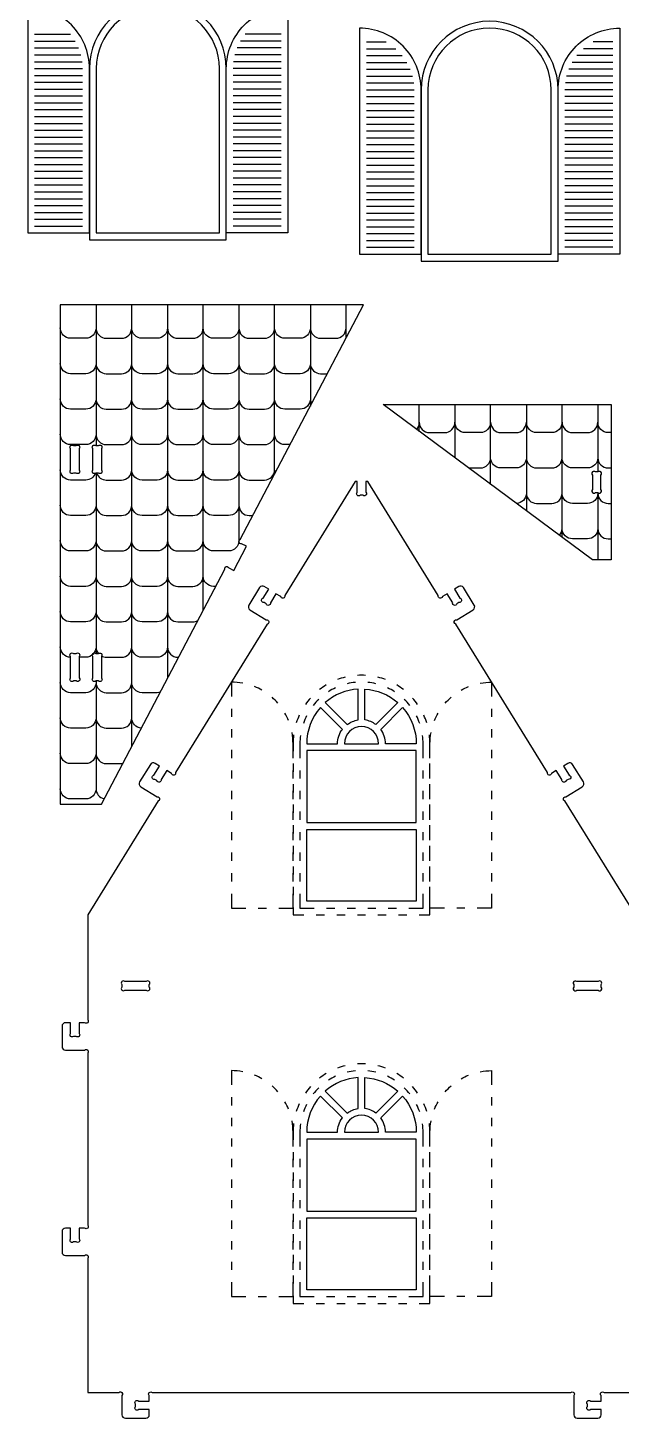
# Model space of a CAD drawing. Extents: x 3712 to 3901, y 1385 to 1507.
# Drawn here: x 3711.6 to 3746.3, y 1384.5 to 1465.7 of the extents above; entities that cross this region are included whole.
import ezdxf

# ---------------------------------------------------------------- set-up
doc = ezdxf.new("R2010")
doc.units = 0
doc.header["$MEASUREMENT"] = 0
doc.layers.add('LAYER1', color=18, linetype='CONTINUOUS')

msp = doc.modelspace()

# ---------------------------------------------------------------- linework, layer by layer
at = {"layer": 'LAYER1'}
for points in [[(3711.591, 1453.75), (3715.191, 1453.75), (3715.191, 1463.35, 0.414214), (3711.591, 1466.95)], [(3715.191, 1463.35), (3715.191, 1453.35), (3723.191, 1453.35), (3723.191, 1463.35, 1)], [(3715.591, 1463.35), (3715.591, 1453.75), (3722.791, 1453.75), (3722.791, 1463.35, 1)], [(3726.791, 1453.75), (3723.191, 1453.75), (3723.191, 1463.35, -0.414214), (3726.791, 1466.95)], [(3734.574, 1462.109), (3734.574, 1452.109), (3742.574, 1452.109), (3742.574, 1462.109, 1)], [(3730.974, 1452.509), (3734.574, 1452.509), (3734.574, 1462.109, 0.414214), (3730.974, 1465.709)], [(3734.974, 1462.109), (3734.974, 1452.509), (3742.174, 1452.509), (3742.174, 1462.109, 1)], [(3746.174, 1452.509), (3742.574, 1452.509), (3742.574, 1462.109, -0.414214), (3746.174, 1465.709)], [(3724.367, 1435.446), (3724.081, 1435.596, -1), (3724.007, 1435.836), (3731.214, 1449.552), (3713.49, 1449.552), (3713.49, 1420.389), (3715.89, 1420.389), (3723.098, 1434.106, -1), (3723.337, 1434.18), (3723.623, 1434.03)], [(3714.59, 1441.148), (3714.59, 1439.903, -1), (3714.413, 1439.726), (3714.267, 1439.726, -1), (3714.09, 1439.903), (3714.09, 1441.148, -1), (3714.267, 1441.326), (3714.413, 1441.326, -1)], [(3715.89, 1441.148), (3715.89, 1439.903, -1), (3715.713, 1439.726), (3715.567, 1439.726, -1), (3715.39, 1439.903), (3715.39, 1441.148, -1), (3715.567, 1441.326), (3715.713, 1441.326, -1)], [(3744.581, 1439.61), (3744.581, 1438.764, 1), (3744.758, 1438.587), (3744.904, 1438.587, 1), (3745.081, 1438.764), (3745.081, 1439.61, 1), (3744.904, 1439.787), (3744.758, 1439.787, 1)], [(3714.59, 1429.003), (3714.59, 1427.757, -1), (3714.413, 1427.58), (3714.267, 1427.58, -1), (3714.09, 1427.757), (3714.09, 1429.003, -1), (3714.267, 1429.18), (3714.413, 1429.18, -1)], [(3715.89, 1429.003), (3715.89, 1427.757, -1), (3715.713, 1427.58), (3715.567, 1427.58, -1), (3715.39, 1427.757), (3715.39, 1429.003, -1), (3715.567, 1429.18), (3715.713, 1429.18, -1)], [(3728.973, 1426.316), (3730.252, 1425.037, -0.125326), (3730.89, 1425.302), (3730.89, 1427.11, 0.166595)], [(3731.29, 1427.11, -0.166595), (3733.207, 1426.316), (3731.928, 1425.037, 0.125326), (3731.29, 1425.302)], [(3728.69, 1426.033, 0.182708), (3727.89, 1423.916), (3729.69, 1423.916, -0.161906), (3729.969, 1424.754)], [(3733.49, 1426.033, -0.182708), (3734.29, 1423.916), (3732.49, 1423.916, 0.161906), (3732.211, 1424.754)], [(3732.09, 1423.916, 1), (3730.09, 1423.916)], [(3717.267, 1409.524), (3718.513, 1409.524, 1), (3718.69, 1409.701), (3718.69, 1409.846, 1), (3718.513, 1410.024), (3717.267, 1410.024, 1), (3717.09, 1409.846), (3717.09, 1409.701, 1)], [(3743.667, 1409.524), (3744.913, 1409.524, 1), (3745.09, 1409.701), (3745.09, 1409.846, 1), (3744.913, 1410.024), (3743.667, 1410.024, 1), (3743.49, 1409.846), (3743.49, 1409.701, 1)], [(3728.973, 1403.623), (3730.252, 1402.345, -0.125326), (3730.89, 1402.609), (3730.89, 1404.417, 0.166595)], [(3731.29, 1404.417, -0.166595), (3733.207, 1403.623), (3731.928, 1402.345, 0.125326), (3731.29, 1402.609)], [(3728.69, 1403.34, 0.182708), (3727.89, 1401.224), (3729.69, 1401.224, -0.161906), (3729.969, 1402.062)], [(3733.49, 1403.34, -0.182708), (3734.29, 1401.224), (3732.49, 1401.224, 0.161906), (3732.211, 1402.062)], [(3732.09, 1401.224, 1), (3730.09, 1401.224)]]:
    msp.add_lwpolyline(points, format="xyb", close=True, dxfattribs=at)
for points in [[(3711.991, 1465.35), (3714.089, 1465.35)], [(3726.391, 1465.35), (3724.293, 1465.35)], [(3711.991, 1464.95), (3714.362, 1464.95)], [(3711.991, 1464.55), (3714.557, 1464.55)], [(3711.991, 1464.15), (3714.689, 1464.15)], [(3726.391, 1464.15), (3723.692, 1464.15)], [(3726.391, 1464.55), (3723.824, 1464.55)], [(3726.391, 1464.95), (3724.019, 1464.95)], [(3731.374, 1464.909), (3732.523, 1464.909)], [(3731.374, 1464.509), (3733.091, 1464.509)], [(3745.774, 1464.509), (3744.058, 1464.509)], [(3745.774, 1464.909), (3744.625, 1464.909)], [(3711.991, 1463.75), (3714.765, 1463.75)], [(3711.991, 1463.35), (3714.791, 1463.35)], [(3726.391, 1463.35), (3723.591, 1463.35)], [(3726.391, 1463.75), (3723.616, 1463.75)], [(3731.374, 1464.109), (3733.472, 1464.109)], [(3731.374, 1463.709), (3733.746, 1463.709)], [(3745.774, 1463.709), (3743.403, 1463.709)], [(3745.774, 1464.109), (3743.676, 1464.109)], [(3711.991, 1462.95), (3714.791, 1462.95)], [(3711.991, 1462.55), (3714.791, 1462.55)], [(3726.391, 1462.95), (3723.591, 1462.95)], [(3726.391, 1462.55), (3723.591, 1462.55)], [(3731.374, 1463.309), (3733.941, 1463.309)], [(3731.374, 1462.909), (3734.073, 1462.909)], [(3745.774, 1462.909), (3743.076, 1462.909)], [(3745.774, 1463.309), (3743.208, 1463.309)], [(3711.991, 1462.15), (3714.791, 1462.15)], [(3711.991, 1461.75), (3714.791, 1461.75)], [(3726.391, 1462.15), (3723.591, 1462.15)], [(3726.391, 1461.75), (3723.591, 1461.75)], [(3731.374, 1462.509), (3734.149, 1462.509)], [(3731.374, 1462.109), (3734.174, 1462.109)], [(3731.374, 1461.709), (3734.174, 1461.709)], [(3745.774, 1462.109), (3742.974, 1462.109)], [(3745.774, 1461.709), (3742.974, 1461.709)], [(3745.774, 1462.509), (3742.999, 1462.509)], [(3711.991, 1461.35), (3714.791, 1461.35)], [(3711.991, 1460.95), (3714.791, 1460.95)], [(3726.391, 1461.35), (3723.591, 1461.35)], [(3726.391, 1460.95), (3723.591, 1460.95)], [(3731.374, 1461.309), (3734.174, 1461.309)], [(3731.374, 1460.909), (3734.174, 1460.909)], [(3745.774, 1461.309), (3742.974, 1461.309)], [(3745.774, 1460.909), (3742.974, 1460.909)], [(3711.991, 1460.55), (3714.791, 1460.55)], [(3711.991, 1460.15), (3714.791, 1460.15)], [(3726.391, 1460.55), (3723.591, 1460.55)], [(3726.391, 1460.15), (3723.591, 1460.15)], [(3731.374, 1460.509), (3734.174, 1460.509)], [(3731.374, 1460.109), (3734.174, 1460.109)], [(3745.774, 1460.509), (3742.974, 1460.509)], [(3745.774, 1460.109), (3742.974, 1460.109)], [(3711.991, 1459.75), (3714.791, 1459.75)], [(3711.991, 1459.35), (3714.791, 1459.35)], [(3726.391, 1459.75), (3723.591, 1459.75)], [(3726.391, 1459.35), (3723.591, 1459.35)], [(3731.374, 1459.709), (3734.174, 1459.709)], [(3731.374, 1459.309), (3734.174, 1459.309)], [(3745.774, 1459.709), (3742.974, 1459.709)], [(3745.774, 1459.309), (3742.974, 1459.309)], [(3711.991, 1458.95), (3714.791, 1458.95)], [(3711.991, 1458.55), (3714.791, 1458.55)], [(3726.391, 1458.95), (3723.591, 1458.95)], [(3726.391, 1458.55), (3723.591, 1458.55)], [(3731.374, 1458.909), (3734.174, 1458.909)], [(3731.374, 1458.509), (3734.174, 1458.509)], [(3745.774, 1458.909), (3742.974, 1458.909)], [(3745.774, 1458.509), (3742.974, 1458.509)], [(3711.991, 1458.15), (3714.791, 1458.15)], [(3711.991, 1457.75), (3714.791, 1457.75)], [(3726.391, 1458.15), (3723.591, 1458.15)], [(3726.391, 1457.75), (3723.591, 1457.75)], [(3731.374, 1458.109), (3734.174, 1458.109)], [(3731.374, 1457.709), (3734.174, 1457.709)], [(3745.774, 1458.109), (3742.974, 1458.109)], [(3745.774, 1457.709), (3742.974, 1457.709)], [(3711.991, 1457.35), (3714.791, 1457.35)], [(3711.991, 1456.95), (3714.791, 1456.95)], [(3726.391, 1457.35), (3723.591, 1457.35)], [(3726.391, 1456.95), (3723.591, 1456.95)], [(3731.374, 1457.309), (3734.174, 1457.309)], [(3731.374, 1456.909), (3734.174, 1456.909)], [(3745.774, 1457.309), (3742.974, 1457.309)], [(3745.774, 1456.909), (3742.974, 1456.909)], [(3711.991, 1456.55), (3714.791, 1456.55)], [(3711.991, 1456.15), (3714.791, 1456.15)], [(3726.391, 1456.55), (3723.591, 1456.55)], [(3726.391, 1456.15), (3723.591, 1456.15)], [(3731.374, 1456.509), (3734.174, 1456.509)], [(3731.374, 1456.109), (3734.174, 1456.109)], [(3745.774, 1456.509), (3742.974, 1456.509)], [(3745.774, 1456.109), (3742.974, 1456.109)], [(3711.991, 1455.75), (3714.791, 1455.75)], [(3711.991, 1455.35), (3714.791, 1455.35)], [(3726.391, 1455.75), (3723.591, 1455.75)], [(3726.391, 1455.35), (3723.591, 1455.35)], [(3731.374, 1455.709), (3734.174, 1455.709)], [(3731.374, 1455.309), (3734.174, 1455.309)], [(3745.774, 1455.709), (3742.974, 1455.709)], [(3745.774, 1455.309), (3742.974, 1455.309)], [(3711.991, 1454.95), (3714.791, 1454.95)], [(3711.991, 1454.55), (3714.791, 1454.55)], [(3726.391, 1454.95), (3723.591, 1454.95)], [(3726.391, 1454.55), (3723.591, 1454.55)], [(3731.374, 1454.909), (3734.174, 1454.909)], [(3731.374, 1454.509), (3734.174, 1454.509)], [(3745.774, 1454.909), (3742.974, 1454.909)], [(3745.774, 1454.509), (3742.974, 1454.509)], [(3711.991, 1454.15), (3714.791, 1454.15)], [(3726.391, 1454.15), (3723.591, 1454.15)], [(3731.374, 1454.109), (3734.174, 1454.109)], [(3731.374, 1453.709), (3734.174, 1453.709)], [(3745.774, 1454.109), (3742.974, 1454.109)], [(3745.774, 1453.709), (3742.974, 1453.709)], [(3731.374, 1453.309), (3734.174, 1453.309)], [(3731.374, 1452.909), (3734.174, 1452.909)], [(3745.774, 1453.309), (3742.974, 1453.309)], [(3745.774, 1452.909), (3742.974, 1452.909)], [(3715.577, 1449.552), (3715.577, 1441.326)], [(3717.664, 1423.766), (3717.664, 1449.552)], [(3719.752, 1449.552), (3719.752, 1427.738)], [(3721.839, 1431.71), (3721.839, 1449.552)], [(3723.926, 1449.552), (3723.926, 1435.683)], [(3726.014, 1439.655), (3726.014, 1449.552)], [(3728.101, 1449.552), (3728.101, 1443.627)], [(3730.188, 1447.599), (3730.188, 1449.552)], [(3734.46, 1442.157), (3734.46, 1443.72)], [(3736.548, 1443.72), (3736.548, 1440.609)], [(3738.635, 1439.062), (3738.635, 1443.72)], [(3740.722, 1443.72), (3740.722, 1437.514)], [(3742.81, 1435.967), (3742.81, 1443.72)], [(3744.897, 1443.72), (3744.897, 1439.787)], [(3715.577, 1439.726), (3715.577, 1429.18)], [(3744.897, 1438.587), (3744.897, 1434.654)], [(3723.49, 1425.959), (3723.49, 1425.479)], [(3738.69, 1425.959), (3738.69, 1425.479)], [(3723.49, 1424.758), (3723.49, 1424.278)], [(3738.69, 1424.758), (3738.69, 1424.278)], [(3723.49, 1423.558), (3723.49, 1423.077)], [(3727.09, 1423.916), (3727.09, 1423.479)], [(3727.49, 1423.916), (3727.49, 1423.079)], [(3738.69, 1423.558), (3738.69, 1423.077)], [(3727.09, 1422.758), (3727.09, 1422.278)], [(3735.09, 1422.278), (3735.09, 1422.758)], [(3723.49, 1422.357), (3723.49, 1421.877)], [(3727.09, 1421.878), (3727.09, 1422.358)], [(3727.49, 1422.358), (3727.49, 1421.878)], [(3734.69, 1421.878), (3734.69, 1422.358)], [(3735.09, 1421.878), (3735.09, 1422.358)], [(3738.69, 1422.357), (3738.69, 1421.877)], [(3723.49, 1421.156), (3723.49, 1420.676)], [(3727.09, 1421.558), (3727.09, 1421.077)], [(3727.09, 1420.677), (3727.09, 1421.157)], [(3727.49, 1421.157), (3727.49, 1420.677)], [(3734.69, 1420.677), (3734.69, 1421.157)], [(3735.09, 1421.077), (3735.09, 1421.558)], [(3735.09, 1420.677), (3735.09, 1421.157)], [(3738.69, 1421.156), (3738.69, 1420.676)], [(3727.09, 1420.357), (3727.09, 1419.877)], [(3735.09, 1419.877), (3735.09, 1420.357)], [(3723.49, 1419.955), (3723.49, 1419.475)], [(3727.09, 1419.476), (3727.09, 1419.957)], [(3727.49, 1419.957), (3727.49, 1419.476)], [(3734.69, 1419.476), (3734.69, 1419.957)], [(3735.09, 1419.476), (3735.09, 1419.957)], [(3738.69, 1419.955), (3738.69, 1419.475)], [(3723.49, 1418.755), (3723.49, 1418.274)], [(3727.09, 1419.156), (3727.09, 1418.676)], [(3727.09, 1418.275), (3727.09, 1418.756)], [(3727.49, 1418.756), (3727.49, 1418.275)], [(3734.69, 1418.275), (3734.69, 1418.756)], [(3735.09, 1418.676), (3735.09, 1419.156)], [(3735.09, 1418.275), (3735.09, 1418.756)], [(3738.69, 1418.755), (3738.69, 1418.274)], [(3727.09, 1417.955), (3727.09, 1417.475)], [(3735.09, 1417.475), (3735.09, 1417.955)], [(3723.49, 1417.554), (3723.49, 1417.074)], [(3727.09, 1417.075), (3727.09, 1417.555)], [(3727.49, 1417.555), (3727.49, 1417.075)], [(3734.69, 1417.075), (3734.69, 1417.555)], [(3735.09, 1417.075), (3735.09, 1417.555)], [(3738.69, 1417.554), (3738.69, 1417.074)], [(3723.49, 1416.353), (3723.49, 1415.873)], [(3727.09, 1416.755), (3727.09, 1416.274)], [(3727.09, 1415.874), (3727.09, 1416.354)], [(3727.49, 1416.354), (3727.49, 1415.874)], [(3734.69, 1415.874), (3734.69, 1416.354)], [(3735.09, 1416.274), (3735.09, 1416.755)], [(3735.09, 1415.874), (3735.09, 1416.354)], [(3738.69, 1416.353), (3738.69, 1415.873)], [(3727.09, 1415.554), (3727.09, 1415.074)], [(3735.09, 1415.074), (3735.09, 1415.554)], [(3723.49, 1415.152), (3723.49, 1414.316)], [(3726.251, 1414.316), (3727.09, 1414.316), (3727.09, 1415.153)], [(3727.49, 1415.153), (3727.49, 1414.316), (3728.328, 1414.316)], [(3733.852, 1414.316), (3734.69, 1414.316), (3734.69, 1415.153)], [(3735.929, 1414.316), (3735.09, 1414.316), (3735.09, 1415.153)], [(3738.69, 1415.152), (3738.69, 1414.316)], [(3723.49, 1414.316), (3724.329, 1414.316)], [(3725.05, 1414.316), (3725.53, 1414.316)], [(3727.09, 1414.353), (3727.09, 1413.916), (3727.728, 1413.916)], [(3728.448, 1413.916), (3728.929, 1413.916)], [(3729.049, 1414.316), (3729.529, 1414.316)], [(3729.649, 1413.916), (3730.129, 1413.916)], [(3730.25, 1414.316), (3730.73, 1414.316)], [(3730.85, 1413.916), (3731.33, 1413.916)], [(3731.45, 1414.316), (3731.931, 1414.316)], [(3732.051, 1413.916), (3732.531, 1413.916)], [(3732.651, 1414.316), (3733.131, 1414.316)], [(3733.251, 1413.916), (3733.732, 1413.916)], [(3734.452, 1413.916), (3735.09, 1413.916), (3735.09, 1414.353)], [(3737.13, 1414.316), (3736.65, 1414.316)], [(3738.69, 1414.316), (3737.851, 1414.316)], [(3723.49, 1403.267), (3723.49, 1402.787)], [(3738.69, 1403.267), (3738.69, 1402.787)], [(3723.49, 1402.066), (3723.49, 1401.586)], [(3738.69, 1402.066), (3738.69, 1401.586)], [(3723.49, 1400.865), (3723.49, 1400.385)], [(3727.09, 1401.224), (3727.09, 1400.787)], [(3727.49, 1401.224), (3727.49, 1400.386)], [(3738.69, 1400.865), (3738.69, 1400.385)], [(3727.09, 1400.066), (3727.09, 1399.586)], [(3735.09, 1399.586), (3735.09, 1400.066)], [(3723.49, 1399.665), (3723.49, 1399.184)], [(3727.09, 1399.185), (3727.09, 1399.666)], [(3727.49, 1399.666), (3727.49, 1399.185)], [(3734.69, 1399.185), (3734.69, 1399.666)], [(3735.09, 1399.185), (3735.09, 1399.666)], [(3738.69, 1399.665), (3738.69, 1399.184)], [(3723.49, 1398.464), (3723.49, 1397.983)], [(3727.09, 1398.865), (3727.09, 1398.385)], [(3727.09, 1397.985), (3727.09, 1398.465)], [(3727.49, 1398.465), (3727.49, 1397.985)], [(3734.69, 1397.985), (3734.69, 1398.465)], [(3735.09, 1398.385), (3735.09, 1398.865)], [(3735.09, 1397.985), (3735.09, 1398.465)], [(3738.69, 1398.464), (3738.69, 1397.983)], [(3727.09, 1397.665), (3727.09, 1397.184)], [(3735.09, 1397.184), (3735.09, 1397.665)], [(3723.49, 1397.263), (3723.49, 1396.783)], [(3727.09, 1396.784), (3727.09, 1397.264)], [(3727.49, 1397.264), (3727.49, 1396.784)], [(3734.69, 1396.784), (3734.69, 1397.264)], [(3735.09, 1396.784), (3735.09, 1397.264)], [(3738.69, 1397.263), (3738.69, 1396.783)], [(3723.49, 1396.062), (3723.49, 1395.582)], [(3727.09, 1396.464), (3727.09, 1395.983)], [(3727.09, 1395.583), (3727.09, 1396.063)], [(3727.49, 1396.063), (3727.49, 1395.583)], [(3734.69, 1395.583), (3734.69, 1396.063)], [(3735.09, 1395.983), (3735.09, 1396.464)], [(3735.09, 1395.583), (3735.09, 1396.063)], [(3738.69, 1396.062), (3738.69, 1395.582)], [(3727.09, 1395.263), (3727.09, 1394.783)], [(3735.09, 1394.783), (3735.09, 1395.263)], [(3723.49, 1394.861), (3723.49, 1394.381)], [(3727.09, 1394.382), (3727.09, 1394.863)], [(3727.49, 1394.863), (3727.49, 1394.382)], [(3734.69, 1394.382), (3734.69, 1394.863)], [(3735.09, 1394.382), (3735.09, 1394.863)], [(3738.69, 1394.861), (3738.69, 1394.381)], [(3723.49, 1393.661), (3723.49, 1393.18)], [(3727.09, 1394.062), (3727.09, 1393.582)], [(3727.09, 1393.182), (3727.09, 1393.662)], [(3727.49, 1393.662), (3727.49, 1393.182)], [(3734.69, 1393.182), (3734.69, 1393.662)], [(3735.09, 1393.582), (3735.09, 1394.062)], [(3735.09, 1393.182), (3735.09, 1393.662)], [(3738.69, 1393.661), (3738.69, 1393.18)], [(3727.09, 1392.861), (3727.09, 1392.381)], [(3735.09, 1392.381), (3735.09, 1392.861)], [(3723.49, 1392.46), (3723.49, 1391.624)], [(3726.251, 1391.624), (3727.09, 1391.624), (3727.09, 1392.461)], [(3727.49, 1392.461), (3727.49, 1391.624), (3728.328, 1391.624)], [(3733.852, 1391.624), (3734.69, 1391.624), (3734.69, 1392.461)], [(3735.929, 1391.624), (3735.09, 1391.624), (3735.09, 1392.461)], [(3738.69, 1392.46), (3738.69, 1391.624)], [(3723.49, 1391.624), (3724.329, 1391.624)], [(3725.05, 1391.624), (3725.53, 1391.624)], [(3727.09, 1391.661), (3727.09, 1391.224), (3727.728, 1391.224)], [(3728.448, 1391.224), (3728.929, 1391.224)], [(3729.049, 1391.624), (3729.529, 1391.624)], [(3729.649, 1391.224), (3730.129, 1391.224)], [(3730.25, 1391.624), (3730.73, 1391.624)], [(3730.85, 1391.224), (3731.33, 1391.224)], [(3731.45, 1391.624), (3731.931, 1391.624)], [(3732.051, 1391.224), (3732.531, 1391.224)], [(3732.651, 1391.624), (3733.131, 1391.624)], [(3733.251, 1391.224), (3733.732, 1391.224)], [(3734.452, 1391.224), (3735.09, 1391.224), (3735.09, 1391.661)], [(3737.13, 1391.624), (3736.65, 1391.624)], [(3738.69, 1391.624), (3737.851, 1391.624)]]:
    msp.add_lwpolyline(points, dxfattribs=at)
for points in [[(3715.577, 1448.198, -0.414214), (3714.977, 1447.598), (3714.09, 1447.598, -0.414214), (3713.49, 1448.198)], [(3715.577, 1448.198, 0.414214), (3716.177, 1447.598), (3717.064, 1447.598, 0.414214), (3717.664, 1448.198)], [(3719.752, 1448.198, -0.414214), (3719.152, 1447.598), (3718.264, 1447.598, -0.414214), (3717.664, 1448.198)], [(3719.752, 1448.198, 0.414214), (3720.352, 1447.598), (3721.239, 1447.598, 0.414214), (3721.839, 1448.198)], [(3723.926, 1448.198, -0.414214), (3723.326, 1447.598), (3722.439, 1447.598, -0.414214), (3721.839, 1448.198)], [(3723.926, 1448.198, 0.414214), (3724.526, 1447.598), (3725.414, 1447.598, 0.414214), (3726.014, 1448.198)], [(3728.101, 1448.198, -0.414214), (3727.501, 1447.598), (3726.614, 1447.598, -0.414214), (3726.014, 1448.198)], [(3728.101, 1448.198, 0.414214), (3728.701, 1447.598), (3729.588, 1447.598, 0.414214), (3730.188, 1448.198)], [(3715.577, 1446.128, -0.414214), (3714.977, 1445.528), (3714.09, 1445.528, -0.414214), (3713.49, 1446.128)], [(3715.577, 1446.128, 0.414214), (3716.177, 1445.528), (3717.064, 1445.528, 0.414214), (3717.664, 1446.128)], [(3719.752, 1446.128, -0.414214), (3719.152, 1445.528), (3718.264, 1445.528, -0.414214), (3717.664, 1446.128)], [(3719.752, 1446.128, 0.414214), (3720.352, 1445.528), (3721.239, 1445.528, 0.414214), (3721.839, 1446.128)], [(3723.926, 1446.128, -0.414214), (3723.326, 1445.528), (3722.439, 1445.528, -0.414214), (3721.839, 1446.128)], [(3723.926, 1446.128, 0.414214), (3724.526, 1445.528), (3725.414, 1445.528, 0.414214), (3726.014, 1446.128)], [(3728.101, 1446.128, -0.414214), (3727.501, 1445.528), (3726.614, 1445.528, -0.414214), (3726.014, 1446.128)], [(3728.101, 1446.128, 0.414214), (3728.701, 1445.528), (3729.1, 1445.528)], [(3715.577, 1444.058, -0.414214), (3714.977, 1443.458), (3714.09, 1443.458, -0.414214), (3713.49, 1444.058)], [(3715.577, 1444.058, 0.414214), (3716.177, 1443.458), (3717.064, 1443.458, 0.414214), (3717.664, 1444.058)], [(3719.752, 1444.058, -0.414214), (3719.152, 1443.458), (3718.264, 1443.458, -0.414214), (3717.664, 1444.058)], [(3719.752, 1444.058, 0.414214), (3720.352, 1443.458), (3721.239, 1443.458, 0.414214), (3721.839, 1444.058)], [(3723.926, 1444.058, -0.414214), (3723.326, 1443.458), (3722.439, 1443.458, -0.414214), (3721.839, 1444.058)], [(3723.926, 1444.058, 0.414214), (3724.526, 1443.458), (3725.414, 1443.458, 0.414214), (3726.014, 1444.058)], [(3728.101, 1444.058, -0.414214), (3727.501, 1443.458), (3726.614, 1443.458, -0.414214), (3726.014, 1444.058)], [(3728.101, 1444.058, 0.126595), (3728.175, 1443.768)], [(3734.46, 1442.691, -0.191627), (3734.297, 1442.278)], [(3734.46, 1442.691, 0.414214), (3735.06, 1442.091), (3735.948, 1442.091, 0.414214), (3736.548, 1442.691)], [(3738.635, 1442.691, -0.414214), (3738.035, 1442.091), (3737.148, 1442.091, -0.414214), (3736.548, 1442.691)], [(3738.635, 1442.691, 0.414214), (3739.235, 1442.091), (3740.122, 1442.091, 0.414214), (3740.722, 1442.691)], [(3742.81, 1442.691, -0.414214), (3742.21, 1442.091), (3741.322, 1442.091, -0.414214), (3740.722, 1442.691)], [(3742.81, 1442.691, 0.414214), (3743.41, 1442.091), (3744.297, 1442.091, 0.414214), (3744.897, 1442.691)], [(3745.681, 1442.091), (3745.497, 1442.091, -0.414214), (3744.897, 1442.691)], [(3715.577, 1441.988, -0.414214), (3714.977, 1441.388), (3714.09, 1441.388, -0.414214), (3713.49, 1441.988)], [(3715.577, 1441.988, 0.414214), (3716.177, 1441.388), (3717.064, 1441.388, 0.414214), (3717.664, 1441.988)], [(3719.752, 1441.988, -0.414214), (3719.152, 1441.388), (3718.264, 1441.388, -0.414214), (3717.664, 1441.988)], [(3719.752, 1441.988, 0.414214), (3720.352, 1441.388), (3721.239, 1441.388, 0.414214), (3721.839, 1441.988)], [(3723.926, 1441.988, -0.414214), (3723.326, 1441.388), (3722.439, 1441.388, -0.414214), (3721.839, 1441.988)], [(3723.926, 1441.988, 0.414214), (3724.526, 1441.388), (3725.414, 1441.388, 0.414214), (3726.014, 1441.988)], [(3726.924, 1441.388), (3726.614, 1441.388, -0.414214), (3726.014, 1441.988)], [(3736.548, 1440.621, -0.004646), (3736.548, 1440.609)], [(3736.548, 1440.621, 0.004711), (3736.548, 1440.609)], [(3737.342, 1440.021), (3738.035, 1440.021, 0.414214), (3738.635, 1440.621)], [(3740.722, 1440.621, -0.414214), (3740.122, 1440.021), (3739.235, 1440.021, -0.414214), (3738.635, 1440.621)], [(3740.722, 1440.621, 0.414214), (3741.322, 1440.021), (3742.21, 1440.021, 0.414214), (3742.81, 1440.621)], [(3744.897, 1440.621, -0.414214), (3744.297, 1440.021), (3743.41, 1440.021, -0.414214), (3742.81, 1440.621)], [(3744.897, 1440.621, 0.414214), (3745.497, 1440.021), (3745.681, 1440.021)], [(3715.545, 1439.726, -0.321452), (3714.977, 1439.318), (3714.09, 1439.318, -0.414214), (3713.49, 1439.918)], [(3715.609, 1439.726, 0.321452), (3716.177, 1439.318), (3717.064, 1439.318, 0.414214), (3717.664, 1439.918)], [(3719.752, 1439.918, -0.414214), (3719.152, 1439.318), (3718.264, 1439.318, -0.414214), (3717.664, 1439.918)], [(3719.752, 1439.918, 0.414214), (3720.352, 1439.318), (3721.239, 1439.318, 0.414214), (3721.839, 1439.918)], [(3723.926, 1439.918, -0.414214), (3723.326, 1439.318), (3722.439, 1439.318, -0.414214), (3721.839, 1439.918)], [(3723.926, 1439.918, 0.414214), (3724.526, 1439.318), (3725.414, 1439.318, 0.414214), (3726.014, 1439.918)], [(3726.047, 1439.719, -0.084679), (3726.014, 1439.918)], [(3747.09, 1413.916), (3742.979, 1420.572, -1), (3743.037, 1420.816), (3743.992, 1421.406, 0.414214), (3744.057, 1421.681), (3743.427, 1422.702, 0.414214), (3743.151, 1422.767), (3742.896, 1422.609), (3743.223, 1422.079, -1), (3743.166, 1421.835), (3743.042, 1421.759, -1), (3742.798, 1421.817), (3742.471, 1422.346), (3742.196, 1422.177, -1), (3741.952, 1422.234), (3736.597, 1430.905, -1), (3736.654, 1431.149), (3737.61, 1431.739, 0.414214), (3737.675, 1432.014), (3737.044, 1433.035, 0.414214), (3736.769, 1433.1), (3736.514, 1432.943), (3736.841, 1432.413, -1), (3736.783, 1432.169), (3736.659, 1432.092, -1), (3736.416, 1432.15), (3736.088, 1432.68), (3735.814, 1432.51, -1), (3735.57, 1432.568), (3731.459, 1439.224), (3731.34, 1439.224), (3731.34, 1438.601, -1), (3731.163, 1438.424), (3731.017, 1438.424, -1), (3730.84, 1438.601), (3730.84, 1439.224), (3730.721, 1439.224), (3726.61, 1432.568, -1), (3726.367, 1432.51), (3726.092, 1432.68), (3725.765, 1432.15, -1), (3725.521, 1432.092), (3725.397, 1432.169, -1), (3725.339, 1432.413), (3725.667, 1432.943), (3725.411, 1433.1, 0.414214), (3725.136, 1433.035), (3724.505, 1432.014, 0.414214), (3724.57, 1431.739), (3725.526, 1431.149, -1), (3725.583, 1430.905), (3720.228, 1422.234, -1), (3719.984, 1422.177), (3719.709, 1422.346), (3719.382, 1421.817, -1), (3719.138, 1421.759), (3719.014, 1421.835, -1), (3718.957, 1422.079), (3719.284, 1422.609), (3719.029, 1422.767, 0.414214), (3718.754, 1422.702), (3718.123, 1421.681, 0.414214), (3718.188, 1421.406), (3719.143, 1420.816, -1), (3719.201, 1420.572), (3715.09, 1413.916), (3715.09, 1407.801, -1), (3714.913, 1407.624), (3714.59, 1407.624), (3714.59, 1407.001, -1), (3714.413, 1406.824), (3714.267, 1406.824, -1), (3714.09, 1407.001), (3714.09, 1407.624), (3713.79, 1407.624, 0.414214), (3713.59, 1407.424), (3713.59, 1406.224, 0.414214), (3713.79, 1406.024), (3714.913, 1406.024, -1), (3715.09, 1405.846), (3715.09, 1395.801, -1), (3714.913, 1395.624), (3714.59, 1395.624), (3714.59, 1395.001, -1), (3714.413, 1394.824), (3714.267, 1394.824, -1), (3714.09, 1395.001), (3714.09, 1395.624), (3713.79, 1395.624, 0.414214), (3713.59, 1395.424), (3713.59, 1394.224, 0.414214), (3713.79, 1394.024), (3714.913, 1394.024, -1), (3715.09, 1393.846), (3715.09, 1386.024), (3716.913, 1386.024, -1), (3717.09, 1385.846), (3717.09, 1384.724, 0.414214), (3717.29, 1384.524), (3718.49, 1384.524, 0.414214), (3718.69, 1384.724), (3718.69, 1385.024), (3718.067, 1385.024, -1), (3717.89, 1385.201), (3717.89, 1385.346, -1), (3718.067, 1385.524), (3718.69, 1385.524), (3718.69, 1385.846, -1), (3718.867, 1386.024), (3743.313, 1386.024, -1), (3743.49, 1385.846), (3743.49, 1384.724, 0.414214), (3743.69, 1384.524), (3744.89, 1384.524, 0.414214), (3745.09, 1384.724), (3745.09, 1385.024), (3744.467, 1385.024, -1), (3744.29, 1385.201), (3744.29, 1385.346, -1), (3744.467, 1385.524), (3745.09, 1385.524), (3745.09, 1385.846, -1), (3745.267, 1386.024), (3747.09, 1386.024)], [(3740.722, 1438.551, -0.40858), (3740.134, 1437.951)], [(3740.722, 1438.551, 0.414214), (3741.322, 1437.951), (3742.21, 1437.951, 0.414214), (3742.81, 1438.551)], [(3744.897, 1438.551, -0.414214), (3744.297, 1437.951), (3743.41, 1437.951, -0.414214), (3742.81, 1438.551)], [(3744.897, 1438.551, 0.414214), (3745.497, 1437.951), (3745.681, 1437.951)], [(3715.577, 1437.848, -0.414214), (3714.977, 1437.248), (3714.09, 1437.248, -0.414214), (3713.49, 1437.848)], [(3715.577, 1437.848, 0.414214), (3716.177, 1437.248), (3717.064, 1437.248, 0.414214), (3717.664, 1437.848)], [(3719.752, 1437.848, -0.414214), (3719.152, 1437.248), (3718.264, 1437.248, -0.414214), (3717.664, 1437.848)], [(3719.752, 1437.848, 0.414214), (3720.352, 1437.248), (3721.239, 1437.248, 0.414214), (3721.839, 1437.848)], [(3723.926, 1437.848, -0.414214), (3723.326, 1437.248), (3722.439, 1437.248, -0.414214), (3721.839, 1437.848)], [(3723.926, 1437.848, 0.414214), (3724.526, 1437.248), (3724.749, 1437.248)], [(3715.577, 1435.778, -0.414214), (3714.977, 1435.178), (3714.09, 1435.178, -0.414214), (3713.49, 1435.778)], [(3715.577, 1435.778, 0.414214), (3716.177, 1435.178), (3717.064, 1435.178, 0.414214), (3717.664, 1435.778)], [(3719.752, 1435.778, -0.414214), (3719.152, 1435.178), (3718.264, 1435.178, -0.414214), (3717.664, 1435.778)], [(3719.752, 1435.778, 0.414214), (3720.352, 1435.178), (3721.239, 1435.178, 0.414214), (3721.839, 1435.778)], [(3723.926, 1435.778, -0.414213), (3723.326, 1435.178), (3722.439, 1435.178, -0.414214), (3721.839, 1435.778)], [(3723.926, 1435.778, 0.035229), (3723.932, 1435.694)], [(3742.657, 1436.08, 0.184596), (3742.81, 1436.481)], [(3744.897, 1436.481, -0.414214), (3744.297, 1435.881), (3743.41, 1435.881, -0.414214), (3742.81, 1436.481)], [(3744.897, 1436.481, 0.414214), (3745.497, 1435.881), (3745.681, 1435.881)], [(3715.577, 1433.708, -0.414214), (3714.977, 1433.108), (3714.09, 1433.108, -0.414214), (3713.49, 1433.708)], [(3715.577, 1433.708, 0.414214), (3716.177, 1433.108), (3717.064, 1433.108, 0.414214), (3717.664, 1433.708)], [(3719.752, 1433.708, -0.414214), (3719.152, 1433.108), (3718.264, 1433.108, -0.414214), (3717.664, 1433.708)], [(3719.752, 1433.708, 0.414214), (3720.352, 1433.108), (3721.239, 1433.108, 0.414214), (3721.839, 1433.708)], [(3722.573, 1433.108), (3722.439, 1433.108, -0.414214), (3721.839, 1433.708)], [(3715.577, 1431.638, -0.414214), (3714.977, 1431.038), (3714.09, 1431.038, -0.414214), (3713.49, 1431.638)], [(3715.577, 1431.638, 0.414214), (3716.177, 1431.038), (3717.064, 1431.038, 0.414214), (3717.664, 1431.638)], [(3719.752, 1431.638, -0.414214), (3719.152, 1431.038), (3718.264, 1431.038, -0.414214), (3717.664, 1431.638)], [(3719.752, 1431.638, 0.414214), (3720.352, 1431.038), (3721.239, 1431.038, 0.124045), (3721.523, 1431.11)], [(3714.09, 1428.968, -0.414214), (3713.49, 1429.568)], [(3715.577, 1429.568, -0.414214), (3714.977, 1428.968), (3714.59, 1428.968)], [(3715.577, 1429.568, 0.177786), (3715.72, 1429.18)], [(3715.89, 1429.041, 0.125481), (3716.177, 1428.968), (3717.064, 1428.968, 0.414214), (3717.664, 1429.568)], [(3719.752, 1429.568, -0.414214), (3719.152, 1428.968), (3718.264, 1428.968, -0.414214), (3717.664, 1429.568)], [(3719.752, 1429.568, 0.414214), (3720.352, 1428.968), (3720.398, 1428.968)], [(3730.139, 1427.801, 0.030028), (3729.68, 1427.659)], [(3731.33, 1427.909, 0.030028), (3730.85, 1427.909)], [(3732.5, 1427.659, 0.030028), (3732.042, 1427.801)], [(3715.577, 1427.498, -0.414214), (3714.977, 1426.898), (3714.09, 1426.898, -0.414214), (3713.49, 1427.498)], [(3715.577, 1427.58), (3715.577, 1421.288, 0.354693), (3716.054, 1420.701)], [(3715.577, 1427.498, 0.414214), (3716.177, 1426.898), (3717.064, 1426.898, 0.414214), (3717.664, 1427.498)], [(3719.323, 1426.923, -0.072634), (3719.152, 1426.898), (3718.264, 1426.898, -0.414214), (3717.664, 1427.498)], [(3724.152, 1427.455, 0.046286), (3723.49, 1427.516), (3723.49, 1426.68)], [(3725.274, 1427.043, 0.033367), (3724.843, 1427.252)], [(3729.032, 1427.346, 0.030028), (3728.636, 1427.075)], [(3729.578, 1427.183, 0.033367), (3729.156, 1426.953)], [(3730.73, 1427.498, 0.033367), (3730.257, 1427.418)], [(3731.923, 1427.418, 0.033367), (3731.45, 1427.498)], [(3733.024, 1426.953, 0.033367), (3732.603, 1427.183)], [(3733.544, 1427.075, 0.030028), (3733.148, 1427.346)], [(3736.906, 1427.043, -0.033367), (3737.338, 1427.252)], [(3738.028, 1427.455, -0.046286), (3738.69, 1427.516), (3738.69, 1426.68)], [(3726.2, 1426.286, 0.033367), (3725.86, 1426.626)], [(3728.11, 1426.584, 0.030028), (3727.812, 1426.208)], [(3728.591, 1426.508, 0.033367), (3728.269, 1426.152)], [(3733.911, 1426.152, 0.033367), (3733.589, 1426.508)], [(3734.368, 1426.208, 0.030028), (3734.07, 1426.584)], [(3735.98, 1426.286, -0.033367), (3736.32, 1426.626)], [(3715.577, 1425.428, -0.414214), (3714.977, 1424.828), (3714.09, 1424.828, -0.414214), (3713.49, 1425.428)], [(3715.577, 1425.428, 0.414214), (3716.177, 1424.828), (3717.064, 1424.828, 0.414214), (3717.664, 1425.428)], [(3718.223, 1424.83, -0.394173), (3717.664, 1425.428)], [(3726.826, 1425.269, 0.033367), (3726.617, 1425.7)], [(3727.454, 1425.584, 0.030028), (3727.281, 1425.136)], [(3727.881, 1425.547, 0.033367), (3727.692, 1425.105)], [(3734.488, 1425.105, 0.033367), (3734.3, 1425.547)], [(3734.899, 1425.136, 0.030028), (3734.726, 1425.584)], [(3735.354, 1425.269, -0.033367), (3735.563, 1425.7)], [(3727.09, 1423.079), (3727.09, 1423.916, 0.046286), (3727.029, 1424.578)], [(3727.124, 1424.434, 0.03248), (3727.09, 1423.916)], [(3727.524, 1424.406, 0.03415), (3727.49, 1423.916)], [(3734.69, 1423.079), (3734.69, 1423.916, 0.03415), (3734.657, 1424.406)], [(3735.09, 1423.479), (3735.09, 1423.916, 0.03248), (3735.056, 1424.434)], [(3735.09, 1423.079), (3735.09, 1423.916, -0.046286), (3735.152, 1424.578)], [(3715.577, 1423.358, -0.414214), (3714.977, 1422.758), (3714.09, 1422.758, -0.414214), (3713.49, 1423.358)], [(3715.577, 1423.358, 0.414214), (3716.177, 1422.758), (3717.064, 1422.758, 0.030283), (3717.137, 1422.762)], [(3715.577, 1421.288, -0.414214), (3714.977, 1420.688), (3714.09, 1420.688, -0.414214), (3713.49, 1421.288)], [(3730.139, 1405.109, 0.030028), (3729.68, 1404.967)], [(3731.33, 1405.216, 0.030028), (3730.85, 1405.216)], [(3732.5, 1404.967, 0.030028), (3732.042, 1405.109)], [(3724.152, 1404.762, 0.046286), (3723.49, 1404.824), (3723.49, 1403.987)], [(3725.274, 1404.35, 0.033367), (3724.843, 1404.56)], [(3729.032, 1404.654, 0.030028), (3728.636, 1404.383)], [(3729.578, 1404.49, 0.033367), (3729.156, 1404.26)], [(3730.73, 1404.806, 0.033367), (3730.257, 1404.726)], [(3731.923, 1404.726, 0.033367), (3731.45, 1404.806)], [(3733.024, 1404.26, 0.033367), (3732.603, 1404.49)], [(3733.544, 1404.383, 0.030028), (3733.148, 1404.654)], [(3736.906, 1404.35, -0.033367), (3737.338, 1404.56)], [(3738.028, 1404.762, -0.046286), (3738.69, 1404.824), (3738.69, 1403.987)], [(3726.2, 1403.594, 0.033367), (3725.86, 1403.933)], [(3728.11, 1403.892, 0.030028), (3727.812, 1403.516)], [(3728.591, 1403.815, 0.033367), (3728.269, 1403.46)], [(3733.911, 1403.46, 0.033367), (3733.589, 1403.815)], [(3734.368, 1403.516, 0.030028), (3734.07, 1403.892)], [(3735.98, 1403.594, -0.033367), (3736.32, 1403.933)], [(3726.826, 1402.576, 0.033367), (3726.617, 1403.008)], [(3727.454, 1402.891, 0.030028), (3727.281, 1402.444)], [(3727.881, 1402.854, 0.033367), (3727.692, 1402.413)], [(3734.488, 1402.413, 0.033367), (3734.3, 1402.854)], [(3734.899, 1402.444, 0.030028), (3734.726, 1402.891)], [(3735.354, 1402.576, -0.033367), (3735.563, 1403.008)], [(3727.09, 1400.386), (3727.09, 1401.224, 0.046286), (3727.029, 1401.886)], [(3727.124, 1401.742, 0.03248), (3727.09, 1401.224)], [(3727.524, 1401.714, 0.03415), (3727.49, 1401.224)], [(3734.69, 1400.386), (3734.69, 1401.224, 0.03415), (3734.657, 1401.714)], [(3735.09, 1400.787), (3735.09, 1401.224, 0.03248), (3735.056, 1401.742)], [(3735.09, 1400.386), (3735.09, 1401.224, -0.046286), (3735.152, 1401.886)]]:
    msp.add_lwpolyline(points, format="xyb", dxfattribs=at)
for points in [[(3732.351, 1443.72), (3745.681, 1443.72), (3745.681, 1434.654), (3744.581, 1434.654)], [(3734.29, 1423.516), (3727.89, 1423.516), (3727.89, 1419.316), (3734.29, 1419.316)], [(3734.29, 1418.916), (3734.29, 1414.716), (3727.89, 1414.716), (3727.89, 1418.916)], [(3734.29, 1400.824), (3727.89, 1400.824), (3727.89, 1396.624), (3734.29, 1396.624)], [(3734.29, 1396.224), (3734.29, 1392.024), (3727.89, 1392.024), (3727.89, 1396.224)]]:
    msp.add_lwpolyline(points, close=True, dxfattribs=at)

doc.saveas('drawing.dxf')
